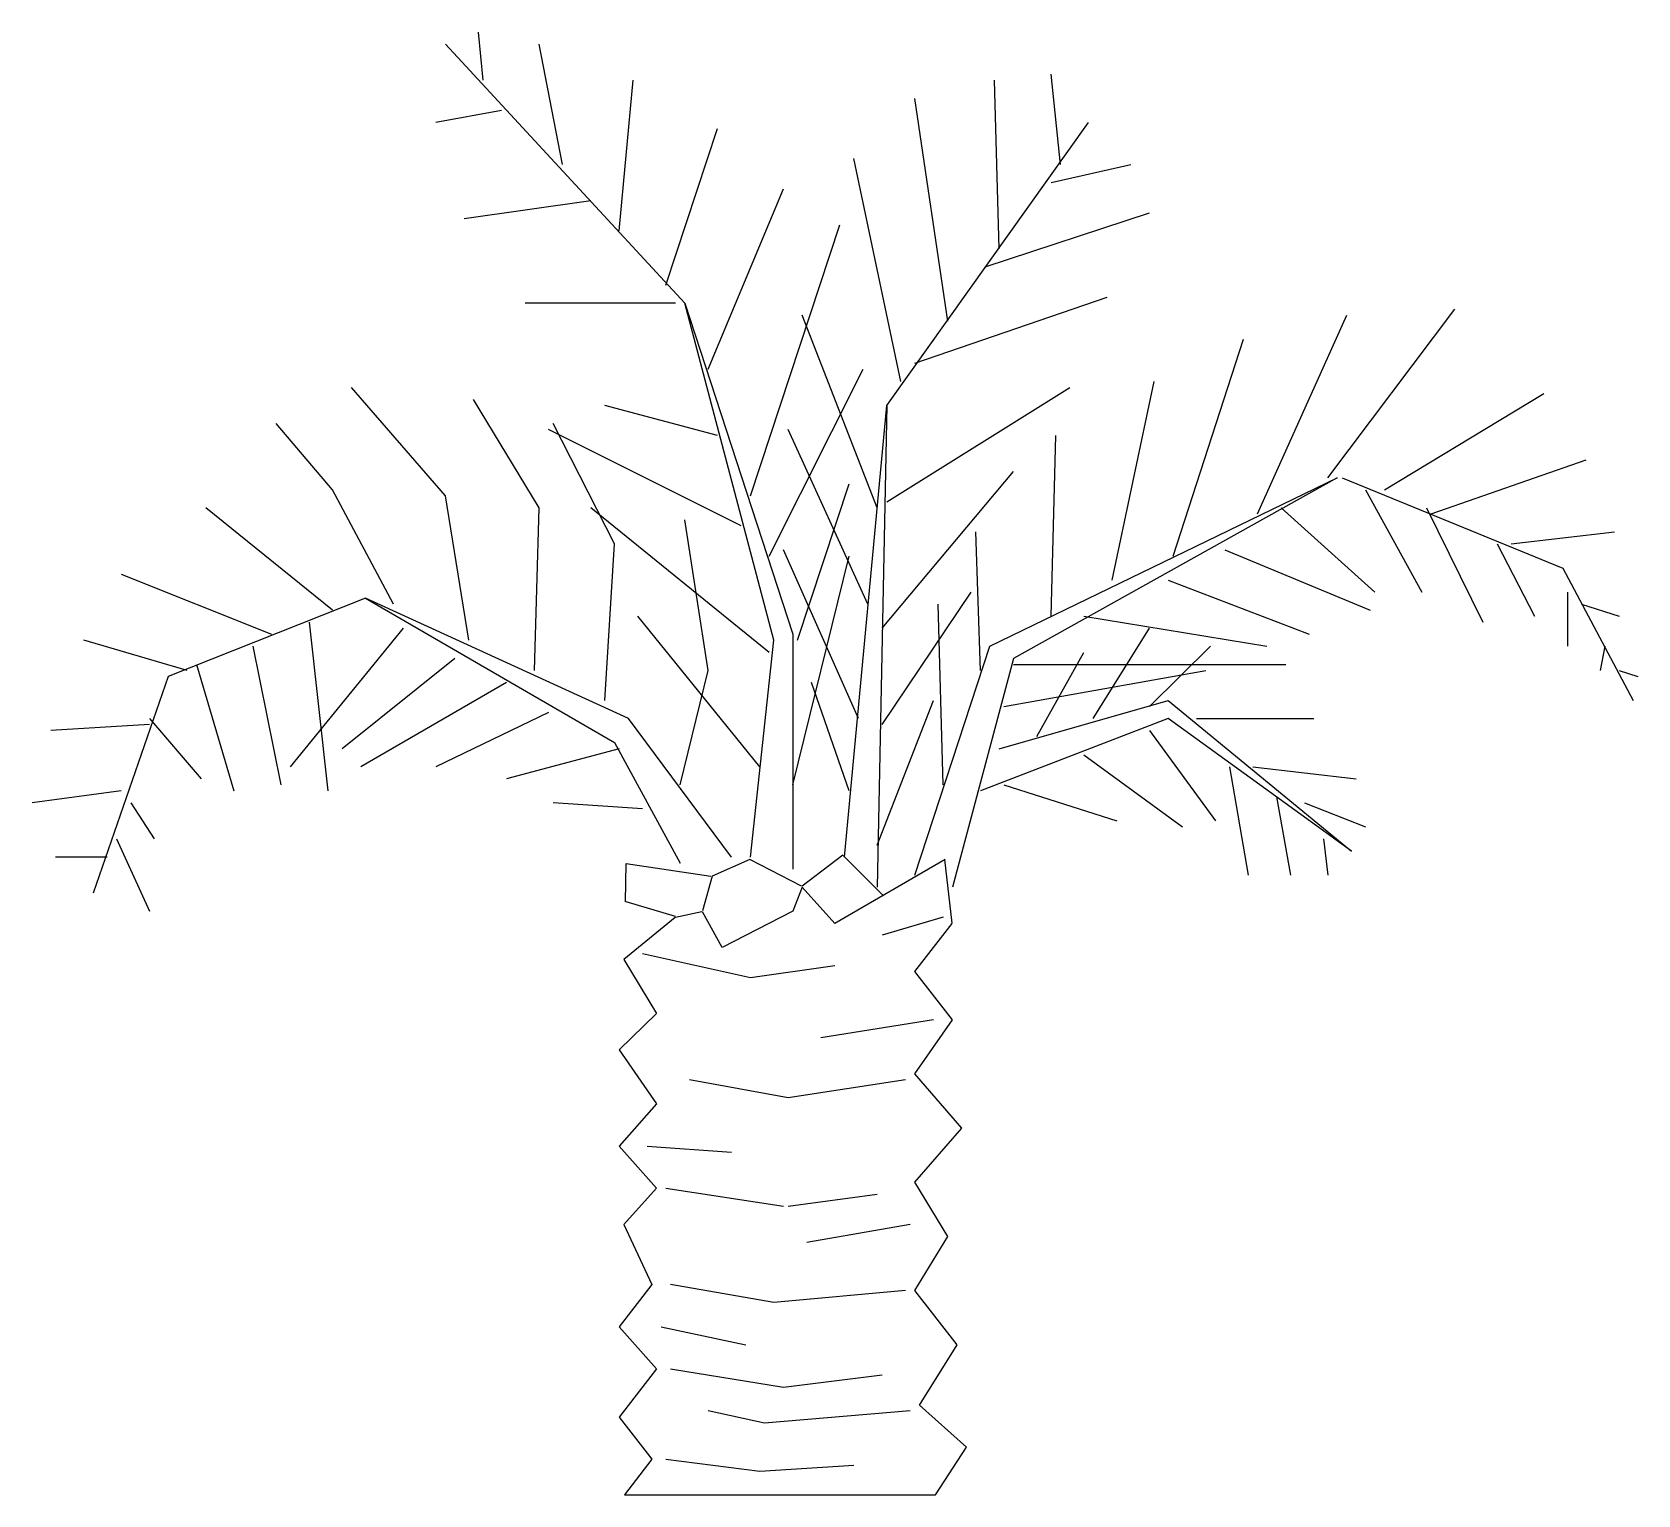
# Model space of a CAD drawing. Header units: millimetres. Extents: x 223 to 347, y 119 to 232.
import ezdxf

# ---------------------------------------------------------------- set-up
doc = ezdxf.new("R2010")
doc.units = ezdxf.units.MM

msp = doc.modelspace()

# ---------------------------------------------------------------- linework, layer by layer
for p, q in [((257.25, 231.99), (257.61, 228.27)), ((273.19, 211.09), (254.72, 231.06)), ((263.77, 221.77), (261.96, 231.06)), ((268.12, 216.66), (269.21, 228.27)), ((297.46, 215.27), (297.1, 228.27)), ((302.17, 221.77), (301.45, 228.74)), ((293.48, 209.7), (290.94, 226.88)), ((259.06, 225.95), (253.99, 225.02)), ((271.74, 212.48), (275.73, 224.56)), ((288.77, 203.19), (304.35, 225.02)), ((289.85, 205.05), (286.23, 222.24)), ((301.45, 220.38), (307.61, 221.77)), ((275, 205.98), (280.8, 219.91)), ((265.95, 218.98), (256.16, 217.59)), ((296.38, 213.88), (309.05, 218.06)), ((278.26, 196.23), (285.15, 217.13)), ((272.47, 211.09), (260.87, 211.09)), ((290.94, 206.45), (305.79, 211.55)), ((322.82, 197.62), (332.6, 210.62)), ((288.04, 195.3), (282.25, 210.16)), ((317.39, 194.83), (324.27, 210.16)), ((310.87, 191.58), (316.3, 208.3)), ((279.71, 191.58), (286.96, 205.98)), ((254.72, 196.23), (247.47, 204.59)), ((288.77, 195.76), (302.9, 204.59)), ((306.16, 189.73), (309.42, 205.05)), ((261.96, 195.3), (256.89, 203.66)), ((275.73, 200.87), (267.03, 203.19)), ((327.17, 196.69), (339.48, 204.12)), ((246.02, 196.69), (241.67, 201.8)), ((277.54, 193.91), (262.69, 201.34)), ((267.76, 192.51), (263.05, 201.8)), ((287.32, 187.87), (281.16, 201.34)), ((301.45, 186.94), (301.81, 200.87)), ((330.79, 194.83), (342.74, 199.01)), ((281.89, 185.08), (285.87, 197.16)), ((288.41, 186.01), (298.55, 198.09)), ((296.74, 184.62), (323.54, 197.62)), ((323.54, 197.62), (298.55, 183.69)), ((323.91, 197.62), (340.93, 190.65)), ((250.73, 187.87), (246.02, 196.69)), ((256.53, 185.08), (254.72, 196.23)), ((325.72, 196.69), (330.07, 188.8)), ((246.02, 187.4), (236.24, 195.3)), ((261.6, 182.76), (261.96, 195.3)), ((279.71, 184.15), (265.95, 195.3)), ((319.2, 195.3), (326.44, 188.8)), ((330.43, 195.3), (334.77, 186.48)), ((275, 182.76), (273.19, 194.37)), ((296.01, 182.76), (295.65, 193.44)), ((336.95, 192.51), (344.92, 193.44)), ((267.03, 180.44), (267.76, 192.51)), ((286.59, 179.04), (280.8, 192.05)), ((314.85, 192.05), (326.08, 187.4)), ((335.86, 192.51), (338.76, 186.94)), ((281.52, 173.94), (285.87, 191.58)), ((229.72, 190.19), (241.31, 185.55)), ((310.5, 189.73), (321.37, 185.55)), ((340.93, 190.65), (346.37, 180.44)), ((248.56, 188.33), (233.34, 182.3)), ((268.84, 179.04), (248.56, 188.33)), ((248.56, 188.33), (267.76, 177.19)), ((288.41, 178.58), (295.29, 188.8)), ((341.3, 188.8), (341.3, 184.62)), ((293.12, 173.94), (292.75, 187.87)), ((342.38, 187.87), (345.28, 186.94)), ((251.46, 186.01), (242.76, 175.33)), ((244.21, 186.48), (245.66, 173.47)), ((278.99, 175.33), (269.57, 186.94)), ((303.98, 186.94), (318.11, 184.62)), ((304.71, 179.04), (309.05, 186.01)), ((234.79, 182.76), (226.82, 185.08)), ((239.86, 184.62), (242.04, 173.94)), ((290.94, 166.97), (296.74, 184.62)), ((309.05, 179.97), (313.76, 184.62)), ((344.19, 184.62), (343.83, 182.76)), ((255.44, 183.69), (246.75, 176.72)), ((298.55, 183.69), (293.84, 166.04)), ((300.36, 177.65), (303.98, 184.15)), ((233.34, 182.3), (227.55, 165.58)), ((235.52, 183.22), (238.41, 173.47)), ((272.83, 173.94), (275, 182.76)), ((297.82, 179.97), (313.4, 182.76)), ((298.55, 183.22), (319.56, 183.22)), ((345.28, 182.76), (346.73, 182.3)), ((259.43, 181.83), (248.2, 175.33)), ((285.87, 173.47), (282.97, 181.83)), ((288.04, 169.29), (292.39, 180.44)), ((231.89, 178.58), (224.29, 178.12)), ((231.89, 179.04), (235.88, 174.4)), ((262.69, 179.51), (253.99, 175.33)), ((276.81, 168.36), (268.84, 179.04)), ((312.68, 179.04), (321.73, 179.04)), ((267.76, 177.19), (272.83, 167.9)), ((309.05, 178.12), (314.13, 171.15)), ((268.12, 176.72), (259.43, 174.4)), ((303.98, 176.26), (311.59, 170.69)), ((315.21, 175.33), (316.66, 166.97)), ((317.02, 175.33), (324.99, 174.4)), ((229.72, 173.47), (222.84, 172.54)), ((297.82, 173.94), (306.52, 171.15)), ((230.45, 172.54), (232.26, 169.76)), ((269.93, 172.08), (263.05, 172.54)), ((318.84, 173.01), (319.92, 166.97)), ((321.01, 172.54), (325.72, 170.69)), ((229.36, 169.76), (231.89, 164.18)), ((322.46, 169.76), (322.82, 166.97)), ((285.39, 168.5), (282.25, 166.13)), ((288.53, 165.37), (285.39, 168.5)), ((228.63, 168.36), (224.65, 168.36)), ((268.63, 164.92), (268.68, 167.86)), ((268.68, 167.86), (275.21, 166.9)), ((278.21, 168.18), (275.31, 166.9)), ((282.2, 166.13), (278.21, 168.18)), ((293.82, 163.26), (293.27, 168.18)), ((275.31, 166.9), (274.56, 164.22)), ((272.47, 163.77), (268.68, 164.92)), ((274.51, 164.15), (272.47, 163.7)), ((293.12, 163.72), (288.41, 162.33)), ((269.93, 160.93), (278.26, 159.07)), ((278.26, 159.07), (284.78, 160)), ((292.39, 155.82), (283.7, 154.43)), ((281.16, 149.79), (273.55, 151.18)), ((290.22, 151.18), (281.16, 149.79)), ((270.29, 146.07), (276.81, 145.61)), ((271.74, 142.82), (280.8, 141.43)), ((281.16, 141.43), (288.04, 142.36)), ((290.58, 140.03), (282.61, 138.64)), ((280.07, 134), (272.1, 135.39)), ((290.22, 134.93), (280.07, 134)), ((271.38, 132.14), (277.9, 130.75)), ((272.1, 128.89), (280.8, 127.49)), ((280.8, 127.49), (288.41, 128.42)), ((279.35, 124.71), (275, 125.64)), ((290.58, 125.64), (279.35, 124.71)), ((271.74, 121.92), (278.99, 120.99)), ((278.99, 120.99), (286.23, 121.46))]:
    msp.add_line(p, q)
for points in [[(278.26, 168.36), (280.07, 185.08), (273.19, 211.09), (281.52, 185.55), (281.52, 167.43)], [(285.51, 168.36), (288.77, 203.19), (288.04, 166.04)], [(297.46, 176.72), (310.5, 180.44), (324.63, 168.83), (310.5, 179.04), (296.01, 173.47)], [(293.29, 168.18), (284.78, 163.25), (282.25, 166.04), (281.52, 164.18), (276.09, 161.4), (274.55, 164.15)], [(272.45, 163.7), (268.48, 160.47), (271.02, 156.29), (268.12, 153.5), (271.02, 149.32), (268.12, 146.07), (271.02, 142.82), (268.48, 140.03), (270.66, 135.39), (268.12, 132.14), (271.02, 128.89), (268.12, 125.17), (270.66, 121.92), (268.54, 119.17), (292.54, 119.17), (294.93, 122.85), (291.3, 126.1), (294.2, 130.75), (290.94, 134.93), (293.48, 139.1), (290.94, 143.28), (294.56, 147.46), (290.94, 151.64), (293.84, 155.82), (290.94, 159.54), (293.82, 163.23)]]:
    msp.add_lwpolyline(points)

doc.saveas('drawing.dxf')
